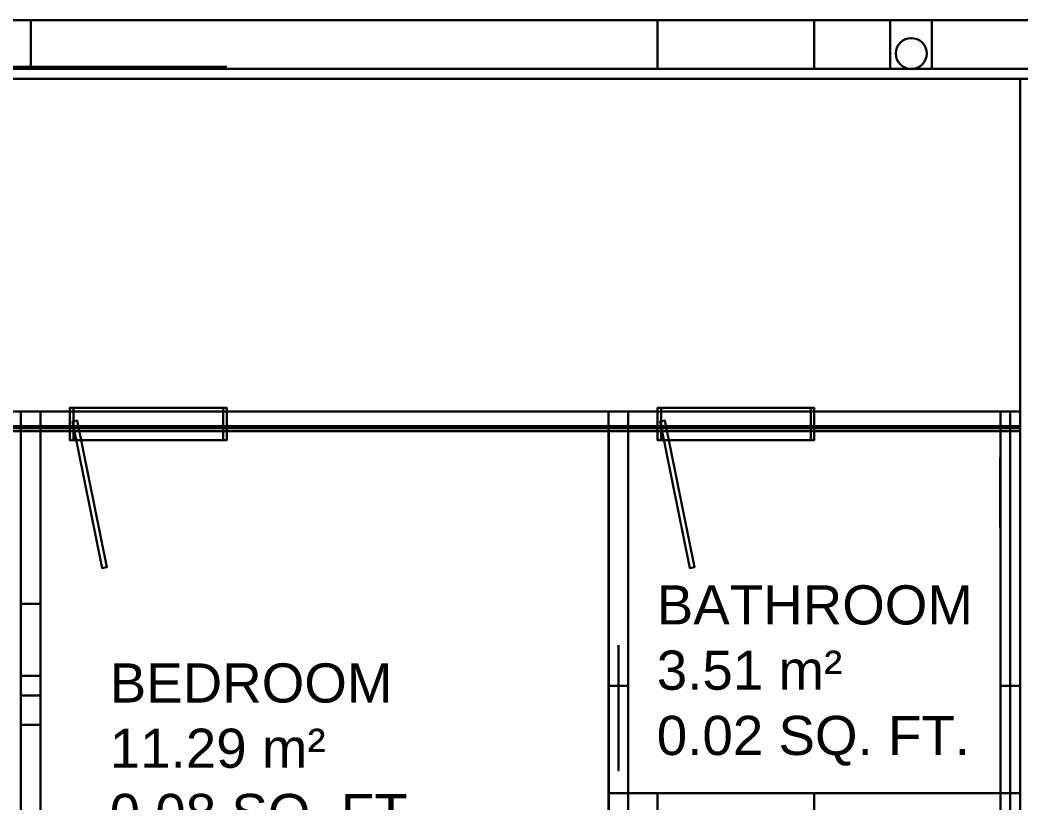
# Model space of a CAD drawing. Header units: metres. Extents: x 0 to 34.6, y -10.7 to 20.6.
# Drawn here: x 19.94 to 25.06, y 4.5 to 8.5 of the extents above; entities that cross this region are included whole.
import ezdxf

# ---------------------------------------------------------------- set-up
doc = ezdxf.new("R2010")
doc.units = ezdxf.units.M
doc.header["$MEASUREMENT"] = 0
doc.layers.get('0').update_dxf_attribs({"linetype": 'CONTINUOUS'})
doc.layers.add('PYDXF', color=90, linetype='CONTINUOUS')
doc.styles.get("Standard").update_dxf_attribs({"font": 'ARIAL.TTF'})

msp = doc.modelspace()

# ---------------------------------------------------------------- linework, layer by layer
for points in [[(20, 8.5), (13, 8.5), (13, 8.5), (20, 8.5)], [(13, 8.25), (20, 8.25), (20, 8.5), (13, 8.5)], [(13, 8.25), (13, 8.5), (20, 8.5), (20, 8.25)], [(23.2, 8.5), (20, 8.5), (20, 8.5), (23.2, 8.5)], [(23.2, 8.5), (23.2, 8.5), (20, 8.5)], [(20, 8.5), (20, 8.5), (20, 8.25)], [(20, 8.25), (20, 8.5), (23.2, 8.5), (23.2, 8.25)], [(23.2, 8.5), (20, 8.5), (20, 8.25), (23.2, 8.25)], [(24, 8.5), (24, 8.5), (23.2, 8.5)], [(24, 8.5), (23.2, 8.5), (23.2, 8.5), (24, 8.5)], [(23.2, 8.25), (23.2, 8.5), (24, 8.5), (24, 8.25)], [(24, 8.5), (23.2, 8.5), (23.2, 8.25), (24, 8.25)], [(24.3867, 8.5), (24, 8.5), (24, 8.5), (24.3867, 8.5)], [(24.3867, 8.5), (24.3867, 8.5), (24, 8.5)], [(24, 8.25), (24, 8.5), (24.3867, 8.5), (24.3867, 8.25)], [(24.3867, 8.5), (24, 8.5), (24, 8.25), (24.3867, 8.25)], [(24.3867, 8.25), (24.3867, 8.5), (24.6, 8.5), (24.6, 8.25)], [(24.6, 8.5), (24.6, 8.5), (24.3867, 8.5)], [(24.6, 8.5), (24.3867, 8.5), (24.3867, 8.5), (24.6, 8.5)], [(24.3867, 8.25), (24.6, 8.25), (24.6, 8.5), (24.3867, 8.5)], [(24.6, 8.25), (24.6, 8.5), (26, 8.5), (26, 8.25)], [(26, 8.5), (26, 8.5), (24.6, 8.5)], [(26, 8.5), (24.6, 8.5), (24.6, 8.5), (26, 8.5)], [(24.6, 8.25), (26, 8.25), (26, 8.5), (24.6, 8.5)], [(24.4293, 8.3727), (24.4293, 8.3727), (24.4391, 8.3847)], [(24.4391, 8.3847), (24.4391, 8.3847), (24.4511, 8.3945)], [(24.4511, 8.3945), (24.4511, 8.3945), (24.4647, 8.4018)], [(24.4647, 8.4018), (24.4647, 8.4018), (24.4796, 8.4063)], [(24.4796, 8.4063), (24.4796, 8.4063), (24.495, 8.4078)], [(24.495, 8.4078), (24.495, 8.4078), (24.5104, 8.4063)], [(24.5104, 8.4063), (24.5104, 8.4063), (24.5252, 8.4018)], [(24.5252, 8.4018), (24.5252, 8.4018), (24.5389, 8.3945)], [(24.5389, 8.3945), (24.5389, 8.3945), (24.5509, 8.3847)], [(24.5509, 8.3847), (24.5509, 8.3847), (24.5607, 8.3727)], [(24.4159, 8.3288), (24.4159, 8.3288), (24.4175, 8.3442)], [(24.4175, 8.3442), (24.4175, 8.3442), (24.422, 8.359)], [(24.422, 8.359), (24.422, 8.359), (24.4293, 8.3727)], [(24.5607, 8.3727), (24.5607, 8.3727), (24.568, 8.359)], [(24.568, 8.359), (24.568, 8.359), (24.5725, 8.3442)], [(24.5725, 8.3442), (24.5725, 8.3442), (24.574, 8.3288)], [(24.4175, 8.3133), (24.4175, 8.3133), (24.4159, 8.3288)], [(24.422, 8.2985), (24.422, 8.2985), (24.4175, 8.3133)], [(24.4293, 8.2849), (24.4293, 8.2849), (24.422, 8.2985)], [(24.4391, 8.2729), (24.4391, 8.2729), (24.4293, 8.2849)], [(24.5607, 8.2849), (24.5607, 8.2849), (24.5509, 8.2729)], [(24.568, 8.2985), (24.568, 8.2985), (24.5607, 8.2849)], [(24.5725, 8.3133), (24.5725, 8.3133), (24.568, 8.2985)], [(24.574, 8.3288), (24.574, 8.3288), (24.5725, 8.3133)], [(21, 8.26, 0.1), (17, 8.26, 0.1), (17, 8.26, 0.1), (21, 8.26, 0.1)], [(20, 8.25), (20, 8.25), (23.2, 8.25)], [(23.2, 8.25), (23.2, 8.25), (24, 8.25)], [(24, 8.25), (24, 8.25), (24.3867, 8.25)], [(24.3867, 8.25), (24.3867, 8.25), (24.6, 8.25)], [(24.4511, 8.263), (24.4511, 8.263), (24.4391, 8.2729)], [(24.4647, 8.2557), (24.4647, 8.2557), (24.4511, 8.263)], [(24.4796, 8.2512), (24.4796, 8.2512), (24.4647, 8.2557)], [(24.495, 8.2497), (24.495, 8.2497), (24.4796, 8.2512)], [(24.5104, 8.2512), (24.5104, 8.2512), (24.495, 8.2497)], [(24.5252, 8.2557), (24.5252, 8.2557), (24.5104, 8.2512)], [(24.5389, 8.263), (24.5389, 8.263), (24.5252, 8.2557)], [(24.5509, 8.2729), (24.5509, 8.2729), (24.5389, 8.263)], [(24.6, 8.25), (24.6, 8.25), (26, 8.25)], [(19.95, 8.2, 0.1), (18, 8.2, 0.1), (18, 8.2, 0.1), (19.95, 8.2, 0.1)], [(20.05, 8.2, 0.1), (19.95, 8.2, 0.1), (19.95, 8.2, 0.1), (20.05, 8.2, 0.1)], [(20.2, 8.2, 0.1), (20.05, 8.2, 0.1), (20.05, 8.2, 0.1), (20.2, 8.2, 0.1)], [(21, 8.2, 0.1), (20.2, 8.2, 0.1), (20.2, 8.2, 0.1), (21, 8.2, 0.1)], [(22.95, 8.2, 0.1), (21, 8.2, 0.1), (21, 8.2, 0.1), (22.95, 8.2, 0.1)], [(23.05, 8.2, 0.1), (22.95, 8.2, 0.1), (22.95, 8.2, 0.1), (23.05, 8.2, 0.1)], [(23.2, 8.2, 0.1), (23.05, 8.2, 0.1), (23.05, 8.2, 0.1), (23.2, 8.2, 0.1)], [(24, 8.2, 0.1), (23.2, 8.2, 0.1), (23.2, 8.2, 0.1), (24, 8.2, 0.1)], [(24.95, 8.2, 0.1), (24, 8.2, 0.1), (24, 8.2, 0.1), (24.95, 8.2, 0.1)], [(25, 8.2, 0.1), (24.95, 8.2, 0.1), (24.95, 8.2, 0.1), (25, 8.2, 0.1)], [(25.05, 8.2, 0.1), (25, 8.2, 0.1), (25, 8.2, 0.1), (25.05, 8.2, 0.1)], [(29.7, 8.2, 0.1), (25.05, 8.2, 0.1), (25.05, 8.2, 0.1), (29.7, 8.2, 0.1)], [(18, 6.4252, 0.1), (18, 6.5, 0.1), (19.95, 6.5, 0.1), (19.95, 6.4252, 0.1)], [(19.95, 6.5, 0.1), (18, 6.5, 0.1), (18, 6.5, 0.1), (19.95, 6.5, 0.1)], [(19.95, 6.5, 0.1), (18, 6.5, 0.1), (18, 6.5, 0.1), (19.95, 6.5, 0.1)], [(18, 6.5, 0.1), (18, 6.4252, 0.1), (19.95, 6.4252, 0.1), (19.95, 6.5, 0.1)], [(19.95, 6.4252, 0.1), (19.95, 6.5, 0.1), (20.05, 6.5, 0.1), (20.05, 6.4252, 0.1)], [(20.05, 6.5, 0.1), (19.95, 6.5, 0.1), (19.95, 6.5, 0.1), (20.05, 6.5, 0.1)], [(20.05, 6.5, 0.1), (19.95, 6.5, 0.1), (19.95, 6.5, 0.1), (20.05, 6.5, 0.1)], [(20.05, 6.5, 0.1), (19.95, 6.5, 0.1), (19.95, 6.4252, 0.1), (20.05, 6.4252, 0.1)], [(20.2, 6.5, 0.1), (20.05, 6.5, 0.1), (20.05, 6.5, 0.1), (20.2, 6.5, 0.1)], [(20.2, 6.5, 0.1), (20.05, 6.5, 0.1), (20.05, 6.5, 0.1), (20.2, 6.5, 0.1)], [(20.05, 6.4252, 0.1), (20.05, 6.5, 0.1), (20.2, 6.5, 0.1), (20.2, 6.4252, 0.1)], [(20.05, 6.5, 0.1), (20.05, 6.4252, 0.1), (20.2, 6.4252, 0.1), (20.2, 6.5, 0.1)], [(20.2181, 6.5184, 2.6), (20.2, 6.5184, 2.6), (20.2, 6.5184, 2.6), (20.2181, 6.5184, 2.6)], [(20.2, 6.5184, 2.6), (20.2, 6.3531, 2.6), (20.2, 6.3531, 2.6), (20.2, 6.5184, 2.6)], [(20.2, 6.3531, 2.6), (20.2181, 6.3531, 2.6), (20.2181, 6.5184, 2.6), (20.2, 6.5184, 2.6)], [(20.2, 6.3531, 2.6), (20.2, 6.5184, 2.6), (20.2181, 6.5184, 2.6), (20.2181, 6.3531, 2.6)], [(20.2, 6.5184, 2.6), (20.2, 6.3531, 2.6), (20.2, 6.3531, 2.6), (20.2, 6.5184, 2.6)], [(20.2181, 6.5184, 2.6), (20.2, 6.5184, 2.6), (20.2, 6.5184, 2.6), (20.2181, 6.5184, 2.6)], [(20.2, 6.4252, 0.1), (20.2, 6.5, 0.1), (21, 6.5, 0.1), (21, 6.4252, 0.1)], [(21, 6.5, 0.1), (20.2, 6.5, 0.1), (20.2, 6.5, 0.1), (21, 6.5, 0.1)], [(20.2, 6.4, 0.1), (20.2, 6.5, 0.1), (20.2, 6.5, 0.1), (20.2, 6.4, 0.1)], [(21, 6.4, 0.1), (21, 6.5, 0.1), (20.2, 6.5, 0.1), (20.2, 6.4, 0.1)], [(20.2, 6.4, 0.1), (20.2, 6.5, 0.1), (21, 6.5, 0.1), (21, 6.4, 0.1)], [(20.2, 6.5, 0.1), (20.2, 6.4252, 0.1), (21, 6.4252, 0.1), (21, 6.5, 0.1)], [(20.9821, 6.5184, 2.6), (20.2181, 6.5184, 2.6), (20.2181, 6.5184, 2.6), (20.9821, 6.5184, 2.6)], [(20.2181, 6.3531, 2.6), (20.9821, 6.3531, 2.6), (20.9821, 6.5184, 2.6), (20.2181, 6.5184, 2.6)], [(20.2181, 6.3531, 2.6), (20.2181, 6.5184, 2.6), (20.9821, 6.5184, 2.6), (20.9821, 6.3531, 2.6)], [(20.2181, 6.3531, 2.6), (20.2181, 6.5184, 2.6), (20.2181, 6.5184, 2.6), (20.2181, 6.3531, 2.6)], [(20.9821, 6.3531, 2.6), (20.9821, 6.5184, 2.6), (21, 6.5184, 2.6), (21, 6.3531, 2.6)], [(20.9821, 6.3531, 2.6), (21, 6.3531, 2.6), (21, 6.5184, 2.6), (20.9821, 6.5184, 2.6)], [(21, 6.5184, 2.6), (20.9821, 6.5184, 2.6), (20.9821, 6.5184, 2.6), (21, 6.5184, 2.6)], [(20.9821, 6.5184, 2.6), (20.9821, 6.3531, 2.6), (20.9821, 6.3531, 2.6), (20.9821, 6.5184, 2.6)], [(21, 6.5184, 2.6), (20.9821, 6.5184, 2.6), (20.9821, 6.5184, 2.6), (21, 6.5184, 2.6)], [(21, 6.3531, 2.6), (21, 6.5184, 2.6), (21, 6.5184, 2.6), (21, 6.3531, 2.6)], [(21, 6.3531, 2.6), (21, 6.5184, 2.6), (21, 6.5184, 2.6), (21, 6.3531, 2.6)], [(21, 6.4252, 0.1), (21, 6.5, 0.1), (22.95, 6.5, 0.1), (22.95, 6.4252, 0.1)], [(22.95, 6.5, 0.1), (21, 6.5, 0.1), (21, 6.5, 0.1), (22.95, 6.5, 0.1)], [(22.95, 6.5, 0.1), (21, 6.5, 0.1), (21, 6.5, 0.1), (22.95, 6.5, 0.1)], [(21, 6.4, 0.1), (21, 6.5, 0.1), (21, 6.5, 0.1), (21, 6.4, 0.1)], [(21, 6.5, 0.1), (21, 6.4252, 0.1), (22.95, 6.4252, 0.1), (22.95, 6.5, 0.1)], [(21, 6.4, 0.1), (21, 6.5, 0.1), (21, 6.5, 0.1), (21, 6.4, 0.1)], [(22.95, 6.5, 0.1), (21, 6.5, 0.1), (21, 6.5, 0.1), (22.95, 6.5, 0.1)], [(21, 6.4, 0.1), (21, 6.5, 0.1), (21, 6.5, 0.1), (21, 6.4, 0.1)], [(22.95, 6.5, 0.1), (21, 6.5, 0.1), (21, 6.5, 0.1), (22.95, 6.5, 0.1)], [(22.95, 6.4252, 0.1), (22.95, 6.5, 0.1), (23.05, 6.5, 0.1), (23.05, 6.4252, 0.1)], [(23.05, 6.5, 0.1), (22.95, 6.5, 0.1), (22.95, 6.5, 0.1), (23.05, 6.5, 0.1)], [(23.05, 6.5, 0.1), (22.95, 6.5, 0.1), (22.95, 6.5, 0.1), (23.05, 6.5, 0.1)], [(23.05, 6.5, 0.1), (22.95, 6.5, 0.1), (22.95, 6.4252, 0.1), (23.05, 6.4252, 0.1)], [(23.05, 6.5, 0.1), (22.95, 6.5, 0.1), (22.95, 6.5, 0.1), (23.05, 6.5, 0.1)], [(23.05, 6.5, 0.1), (22.95, 6.5, 0.1), (22.95, 6.5, 0.1), (23.05, 6.5, 0.1)], [(23.2, 6.5, 0.1), (23.05, 6.5, 0.1), (23.05, 6.5, 0.1), (23.2, 6.5, 0.1)], [(23.2, 6.5, 0.1), (23.05, 6.5, 0.1), (23.05, 6.5, 0.1), (23.2, 6.5, 0.1)], [(23.05, 6.4252, 0.1), (23.05, 6.5, 0.1), (23.2, 6.5, 0.1), (23.2, 6.4252, 0.1)], [(23.05, 6.5, 0.1), (23.05, 6.4252, 0.1), (23.2, 6.4252, 0.1), (23.2, 6.5, 0.1)], [(23.2, 6.5, 0.1), (23.05, 6.5, 0.1), (23.05, 6.5, 0.1), (23.2, 6.5, 0.1)], [(23.2, 6.5, 0.1), (23.05, 6.5, 0.1), (23.05, 6.5, 0.1), (23.2, 6.5, 0.1)], [(23.2181, 6.5184, 2.6), (23.2, 6.5184, 2.6), (23.2, 6.5184, 2.6), (23.2181, 6.5184, 2.6)], [(23.2, 6.5184, 2.6), (23.2, 6.3531, 2.6), (23.2, 6.3531, 2.6), (23.2, 6.5184, 2.6)], [(23.2, 6.3531, 2.6), (23.2181, 6.3531, 2.6), (23.2181, 6.5184, 2.6), (23.2, 6.5184, 2.6)], [(23.2, 6.3531, 2.6), (23.2, 6.5184, 2.6), (23.2181, 6.5184, 2.6), (23.2181, 6.3531, 2.6)], [(23.2, 6.5184, 2.6), (23.2, 6.3531, 2.6), (23.2, 6.3531, 2.6), (23.2, 6.5184, 2.6)], [(23.2181, 6.5184, 2.6), (23.2, 6.5184, 2.6), (23.2, 6.5184, 2.6), (23.2181, 6.5184, 2.6)], [(23.2, 6.4252, 0.1), (23.2, 6.5, 0.1), (24, 6.5, 0.1), (24, 6.4252, 0.1)], [(24, 6.5, 0.1), (23.2, 6.5, 0.1), (23.2, 6.5, 0.1), (24, 6.5, 0.1)], [(23.2, 6.4, 0.1), (23.2, 6.5, 0.1), (23.2, 6.5, 0.1), (23.2, 6.4, 0.1)], [(23.2, 6.4, 0.1), (23.2, 6.5, 0.1), (24, 6.5, 0.1), (24, 6.4, 0.1)], [(24, 6.4, 0.1), (24, 6.5, 0.1), (23.2, 6.5, 0.1), (23.2, 6.4, 0.1)], [(23.2, 6.5, 0.1), (23.2, 6.4252, 0.1), (24, 6.4252, 0.1), (24, 6.5, 0.1)], [(23.2, 6.4, 0.1), (23.2, 6.5, 0.1), (23.2, 6.5, 0.1), (23.2, 6.4, 0.1)], [(23.2, 6.4, 0.1), (23.2, 6.5, 0.1), (23.2, 6.5, 0.1), (23.2, 6.4, 0.1)], [(23.9821, 6.5184, 2.6), (23.2181, 6.5184, 2.6), (23.2181, 6.5184, 2.6), (23.9821, 6.5184, 2.6)], [(23.2181, 6.3531, 2.6), (23.9821, 6.3531, 2.6), (23.9821, 6.5184, 2.6), (23.2181, 6.5184, 2.6)], [(23.2181, 6.3531, 2.6), (23.2181, 6.5184, 2.6), (23.9821, 6.5184, 2.6), (23.9821, 6.3531, 2.6)], [(23.2181, 6.3531, 2.6), (23.2181, 6.5184, 2.6), (23.2181, 6.5184, 2.6), (23.2181, 6.3531, 2.6)], [(23.9821, 6.3531, 2.6), (23.9821, 6.5184, 2.6), (24, 6.5184, 2.6), (24, 6.3531, 2.6)], [(23.9821, 6.3531, 2.6), (24, 6.3531, 2.6), (24, 6.5184, 2.6), (23.9821, 6.5184, 2.6)], [(24, 6.5184, 2.6), (23.9821, 6.5184, 2.6), (23.9821, 6.5184, 2.6), (24, 6.5184, 2.6)], [(23.9821, 6.5184, 2.6), (23.9821, 6.3531, 2.6), (23.9821, 6.3531, 2.6), (23.9821, 6.5184, 2.6)], [(24, 6.5184, 2.6), (23.9821, 6.5184, 2.6), (23.9821, 6.5184, 2.6), (24, 6.5184, 2.6)], [(24, 6.3531, 2.6), (24, 6.5184, 2.6), (24, 6.5184, 2.6), (24, 6.3531, 2.6)], [(24, 6.3531, 2.6), (24, 6.5184, 2.6), (24, 6.5184, 2.6), (24, 6.3531, 2.6)], [(24, 6.4252, 0.1), (24, 6.5, 0.1), (24.95, 6.5, 0.1), (24.95, 6.4252, 0.1)], [(24.95, 6.5, 0.1), (24, 6.5, 0.1), (24, 6.5, 0.1), (24.95, 6.5, 0.1)], [(24.95, 6.5, 0.1), (24, 6.5, 0.1), (24, 6.5, 0.1), (24.95, 6.5, 0.1)], [(24, 6.4, 0.1), (24, 6.5, 0.1), (24, 6.5, 0.1), (24, 6.4, 0.1)], [(24, 6.5, 0.1), (24, 6.4252, 0.1), (24.95, 6.4252, 0.1), (24.95, 6.5, 0.1)], [(24, 6.4, 0.1), (24, 6.5, 0.1), (24, 6.5, 0.1), (24, 6.4, 0.1)], [(24.95, 6.5, 0.1), (24, 6.5, 0.1), (24, 6.5, 0.1), (24.95, 6.5, 0.1)], [(24, 6.4, 0.1), (24, 6.5, 0.1), (24, 6.5, 0.1), (24, 6.4, 0.1)], [(24.95, 6.5, 0.1), (24, 6.5, 0.1), (24, 6.5, 0.1), (24.95, 6.5, 0.1)], [(25, 6.5, 0.1), (24.95, 6.5, 0.1), (24.95, 6.5, 0.1), (25, 6.5, 0.1)], [(25, 6.5, 0.1), (24.95, 6.5, 0.1), (24.95, 6.5, 0.1), (25, 6.5, 0.1)], [(25, 6.5, 0.1), (24.95, 6.5, 0.1), (24.95, 6.5, 0.1), (25, 6.5, 0.1)], [(25, 6.5, 0.1), (24.95, 6.5, 0.1), (24.95, 6.5, 0.1), (25, 6.5, 0.1)], [(24.95, 6.5, 0.1), (24.95, 6.4252, 0.1), (25, 6.4252, 0.1), (25, 6.5, 0.1)], [(24.95, 6.4252, 0.1), (24.95, 6.5, 0.1), (25, 6.5, 0.1), (25, 6.4252, 0.1)], [(25, 6.4252, 0.1), (25, 6.5, 0.1), (25.05, 6.5, 0.1), (25.05, 6.4252, 0.1)], [(25, 6.5, 0.1), (25, 6.4252, 0.1), (25.05, 6.4252, 0.1), (25.05, 6.5, 0.1)], [(25.05, 6.5, 0.1), (25, 6.5, 0.1), (25, 6.5, 0.1), (25.05, 6.5, 0.1)], [(25.05, 6.5, 0.1), (25, 6.5, 0.1), (25, 6.5, 0.1), (25.05, 6.5, 0.1)], [(25.05, 6.5, 0.1), (25, 6.5, 0.1), (25, 6.5, 0.1), (25.05, 6.5, 0.1)], [(25.05, 6.5, 0.1), (25, 6.5, 0.1), (25, 6.5, 0.1), (25.05, 6.5, 0.1)], [(25.05, 6.4252, 0.1), (25.05, 6.5, 0.1), (25.05, 6.5, 0.1), (25.05, 6.4252, 0.1)], [(25.05, 6.4252, 0.1), (25.05, 6.5, 0.1), (25.05, 6.5, 0.1), (25.05, 6.4252, 0.1)], [(25.05, 6.4252, 0.1), (25.05, 6.5, 0.1), (25.05, 6.5, 0.1), (25.05, 6.4252, 0.1)], [(25.05, 6.4252, 0.1), (25.05, 6.5, 0.1), (25.05, 6.5, 0.1), (25.05, 6.4252, 0.1)], [(20.2373, 6.4535, 2.6), (20.389, 5.7047, 2.6), (20.3648, 5.6998, 2.6), (20.213, 6.4486, 2.6)], [(20.2373, 6.4535, 2.6), (20.213, 6.4486, 2.6), (20.3648, 5.6998, 2.6), (20.389, 5.7047, 2.6)], [(20.2373, 6.4535, 2.6), (20.2373, 6.4535, 2.6), (20.213, 6.4486, 2.6)], [(20.213, 6.4486, 2.6), (20.213, 6.4486, 2.6), (20.3648, 5.6998, 2.6)], [(20.389, 5.7047, 2.6), (20.389, 5.7047, 2.6), (20.2373, 6.4535, 2.6)], [(23.2373, 6.4535, 2.6), (23.389, 5.7047, 2.6), (23.3648, 5.6998, 2.6), (23.213, 6.4486, 2.6)], [(23.2373, 6.4535, 2.6), (23.213, 6.4486, 2.6), (23.3648, 5.6998, 2.6), (23.389, 5.7047, 2.6)], [(23.2373, 6.4535, 2.6), (23.2373, 6.4535, 2.6), (23.213, 6.4486, 2.6)], [(23.213, 6.4486, 2.6), (23.213, 6.4486, 2.6), (23.3648, 5.6998, 2.6)], [(23.389, 5.7047, 2.6), (23.389, 5.7047, 2.6), (23.2373, 6.4535, 2.6)], [(18, 6.4252, 0.1), (18, 6.4154, 0.1), (19.95, 6.4154, 0.1), (19.95, 6.4252, 0.1)], [(18, 6.4154, 0.1), (18, 6.4252, 0.1), (19.95, 6.4252, 0.1), (19.95, 6.4154, 0.1)], [(18, 6.4154, 0.1), (18, 6.4, 0.1), (19.95, 6.4, 0.1), (19.95, 6.4154, 0.1)], [(18, 6.4, 0.1), (18, 6.4154, 0.1), (19.95, 6.4154, 0.1), (19.95, 6.4, 0.1)], [(18, 6.4, 0.1), (19.95, 6.4, 0.1), (19.95, 6.4, 0.1), (18, 6.4, 0.1)], [(18, 6.4, 0.1), (19.95, 6.4, 0.1), (19.95, 6.4, 0.1), (18, 6.4, 0.1)], [(20.05, 6.4252, 0.1), (19.95, 6.4252, 0.1), (19.95, 6.4154, 0.1), (20.05, 6.4154, 0.1)], [(19.95, 6.4154, 0.1), (19.95, 6.4252, 0.1), (20.05, 6.4252, 0.1), (20.05, 6.4154, 0.1)], [(20.05, 6.4154, 0.1), (19.95, 6.4154, 0.1), (19.95, 6.4, 0.1), (20.05, 6.4, 0.1)], [(19.95, 6.4, 0.1), (19.95, 6.4154, 0.1), (20.05, 6.4154, 0.1), (20.05, 6.4, 0.1)], [(19.95, 5.517, 0.1), (19.95, 6.4, 0.1), (20.05, 6.4, 0.1), (20.05, 5.517, 0.1)], [(19.95, 6.4, 0.1), (19.95, 5.517, 0.1), (20.05, 5.517, 0.1), (20.05, 6.4, 0.1)], [(19.95, 6.4, 0.1), (19.95, 5.517, 0.1), (19.95, 5.517, 0.1), (19.95, 6.4, 0.1)], [(19.95, 6.4, 0.1), (19.95, 5.517, 0.1), (19.95, 5.517, 0.1), (19.95, 6.4, 0.1)], [(20.05, 6.4252, 0.1), (20.05, 6.4154, 0.1), (20.2, 6.4154, 0.1), (20.2, 6.4252, 0.1)], [(20.05, 6.4154, 0.1), (20.05, 6.4252, 0.1), (20.2, 6.4252, 0.1), (20.2, 6.4154, 0.1)], [(20.05, 6.4154, 0.1), (20.05, 6.4, 0.1), (20.2, 6.4, 0.1), (20.2, 6.4154, 0.1)], [(20.05, 6.4, 0.1), (20.05, 6.4154, 0.1), (20.2, 6.4154, 0.1), (20.2, 6.4, 0.1)], [(20.05, 5.517, 0.1), (20.05, 6.4, 0.1), (20.05, 6.4, 0.1), (20.05, 5.517, 0.1)], [(20.05, 5.517, 0.1), (20.05, 6.4, 0.1), (20.05, 6.4, 0.1), (20.05, 5.517, 0.1)], [(20.05, 6.4, 0.1), (20.2, 6.4, 0.1), (20.2, 6.4, 0.1), (20.05, 6.4, 0.1)], [(20.05, 6.4, 0.1), (20.2, 6.4, 0.1), (20.2, 6.4, 0.1), (20.05, 6.4, 0.1)], [(20.2, 6.4252, 0.1), (20.2, 6.4154, 0.1), (21, 6.4154, 0.1), (21, 6.4252, 0.1)], [(20.2, 6.4154, 0.1), (20.2, 6.4252, 0.1), (21, 6.4252, 0.1), (21, 6.4154, 0.1)], [(20.2, 6.4154, 0.1), (20.2, 6.4, 0.1), (21, 6.4, 0.1), (21, 6.4154, 0.1)], [(20.2, 6.4, 0.1), (20.2, 6.4154, 0.1), (21, 6.4154, 0.1), (21, 6.4, 0.1)], [(20.2, 6.4, 0.1), (21, 6.4, 0.1), (21, 6.4, 0.1), (20.2, 6.4, 0.1)], [(21, 6.4252, 0.1), (21, 6.4154, 0.1), (22.95, 6.4154, 0.1), (22.95, 6.4252, 0.1)], [(21, 6.4154, 0.1), (21, 6.4252, 0.1), (22.95, 6.4252, 0.1), (22.95, 6.4154, 0.1)], [(21, 6.4154, 0.1), (21, 6.4, 0.1), (22.95, 6.4, 0.1), (22.95, 6.4154, 0.1)], [(21, 6.4, 0.1), (21, 6.4154, 0.1), (22.95, 6.4154, 0.1), (22.95, 6.4, 0.1)], [(21, 6.4, 0.1), (22.95, 6.4, 0.1), (22.95, 6.4, 0.1), (21, 6.4, 0.1)], [(21, 6.4, 0.1), (22.95, 6.4, 0.1), (22.95, 6.4, 0.1), (21, 6.4, 0.1)], [(21, 6.4, 0.1), (22.95, 6.4, 0.1), (22.95, 6.4, 0.1), (21, 6.4, 0.1)], [(21, 6.4, 0.1), (22.95, 6.4, 0.1), (22.95, 6.4, 0.1), (21, 6.4, 0.1)], [(23.05, 6.4252, 0.1), (22.95, 6.4252, 0.1), (22.95, 6.4154, 0.1), (23.05, 6.4154, 0.1)], [(22.95, 6.4154, 0.1), (22.95, 6.4252, 0.1), (23.05, 6.4252, 0.1), (23.05, 6.4154, 0.1)], [(23.05, 6.4154, 0.1), (22.95, 6.4154, 0.1), (22.95, 6.4, 0.1), (23.05, 6.4, 0.1)], [(22.95, 6.4, 0.1), (22.95, 6.4154, 0.1), (23.05, 6.4154, 0.1), (23.05, 6.4, 0.1)], [(22.95, 5.099, 0.1), (22.95, 6.4, 0.1), (23.05, 6.4, 0.1), (23.05, 5.099, 0.1)], [(22.95, 6.4, 0.1), (22.95, 5.099, 0.1), (23.05, 5.099, 0.1), (23.05, 6.4, 0.1)], [(22.95, 6.4, 0.1), (22.95, 5.099, 0.1), (22.95, 5.099, 0.1), (22.95, 6.4, 0.1)], [(22.95, 6.4, 0.1), (22.95, 5.099, 0.1), (22.95, 5.099, 0.1), (22.95, 6.4, 0.1)], [(22.95, 6.4, 0.1), (22.95, 5.099, 0.1), (22.95, 5.099, 0.1), (22.95, 6.4, 0.1)], [(22.95, 6.4, 0.1), (22.95, 5.099, 0.1), (22.95, 5.099, 0.1), (22.95, 6.4, 0.1)], [(23.05, 6.4252, 0.1), (23.05, 6.4154, 0.1), (23.2, 6.4154, 0.1), (23.2, 6.4252, 0.1)], [(23.05, 6.4154, 0.1), (23.05, 6.4252, 0.1), (23.2, 6.4252, 0.1), (23.2, 6.4154, 0.1)], [(23.05, 6.4154, 0.1), (23.05, 6.4, 0.1), (23.2, 6.4, 0.1), (23.2, 6.4154, 0.1)], [(23.05, 6.4, 0.1), (23.05, 6.4154, 0.1), (23.2, 6.4154, 0.1), (23.2, 6.4, 0.1)], [(23.05, 5.099, 0.1), (23.05, 6.4, 0.1), (23.05, 6.4, 0.1), (23.05, 5.099, 0.1)], [(23.05, 6.4, 0.1), (23.2, 6.4, 0.1), (23.2, 6.4, 0.1), (23.05, 6.4, 0.1)], [(23.05, 6.4, 0.1), (23.2, 6.4, 0.1), (23.2, 6.4, 0.1), (23.05, 6.4, 0.1)], [(23.05, 5.099, 0.1), (23.05, 6.4, 0.1), (23.05, 6.4, 0.1), (23.05, 5.099, 0.1)], [(23.05, 5.099, 0.1), (23.05, 6.4, 0.1), (23.05, 6.4, 0.1), (23.05, 5.099, 0.1)], [(23.05, 6.4, 0.1), (23.2, 6.4, 0.1), (23.2, 6.4, 0.1), (23.05, 6.4, 0.1)], [(23.05, 5.099, 0.1), (23.05, 6.4, 0.1), (23.05, 6.4, 0.1), (23.05, 5.099, 0.1)], [(23.05, 6.4, 0.1), (23.2, 6.4, 0.1), (23.2, 6.4, 0.1), (23.05, 6.4, 0.1)], [(23.2, 6.4252, 0.1), (23.2, 6.4154, 0.1), (24, 6.4154, 0.1), (24, 6.4252, 0.1)], [(23.2, 6.4154, 0.1), (23.2, 6.4252, 0.1), (24, 6.4252, 0.1), (24, 6.4154, 0.1)], [(23.2, 6.4154, 0.1), (23.2, 6.4, 0.1), (24, 6.4, 0.1), (24, 6.4154, 0.1)], [(23.2, 6.4, 0.1), (23.2, 6.4154, 0.1), (24, 6.4154, 0.1), (24, 6.4, 0.1)], [(23.2, 6.4, 0.1), (24, 6.4, 0.1), (24, 6.4, 0.1), (23.2, 6.4, 0.1)], [(24, 6.4252, 0.1), (24, 6.4154, 0.1), (24.95, 6.4154, 0.1), (24.95, 6.4252, 0.1)], [(24, 6.4154, 0.1), (24, 6.4252, 0.1), (24.95, 6.4252, 0.1), (24.95, 6.4154, 0.1)], [(24, 6.4154, 0.1), (24, 6.4, 0.1), (24.95, 6.4, 0.1), (24.95, 6.4154, 0.1)], [(24, 6.4, 0.1), (24, 6.4154, 0.1), (24.95, 6.4154, 0.1), (24.95, 6.4, 0.1)], [(24, 6.4, 0.1), (24.95, 6.4, 0.1), (24.95, 6.4, 0.1), (24, 6.4, 0.1)], [(24, 6.4, 0.1), (24.95, 6.4, 0.1), (24.95, 6.4, 0.1), (24, 6.4, 0.1)], [(24, 6.4, 0.1), (24.95, 6.4, 0.1), (24.95, 6.4, 0.1), (24, 6.4, 0.1)], [(24, 6.4, 0.1), (24.95, 6.4, 0.1), (24.95, 6.4, 0.1), (24, 6.4, 0.1)], [(24.95, 6.4154, 0.1), (24.95, 6.4252, 0.1), (25, 6.4252, 0.1), (25, 6.4154, 0.1)], [(24.95, 6.4252, 0.1), (24.95, 6.4154, 0.1), (25, 6.4154, 0.1), (25, 6.4252, 0.1)], [(24.95, 6.4, 0.1), (24.95, 6.4154, 0.1), (25, 6.4154, 0.1), (25, 6.4, 0.1)], [(24.95, 6.4154, 0.1), (24.95, 6.4, 0.1), (25, 6.4, 0.1), (25, 6.4154, 0.1)], [(24.95, 6.4, 0.1), (24.95, 5.099, 0.1), (24.95, 5.099, 0.1), (24.95, 6.4, 0.1)], [(24.95, 6.4, 0.1), (24.95, 5.099, 0.1), (24.95, 5.099, 0.1), (24.95, 6.4, 0.1)], [(24.95, 6.4, 0.1), (24.95, 5.099, 0.1), (24.95, 5.099, 0.1), (24.95, 6.4, 0.1)], [(24.95, 6.4, 0.1), (24.95, 5.099, 0.1), (24.95, 5.099, 0.1), (24.95, 6.4, 0.1)], [(24.95, 6.4, 0.1), (24.95, 5.099, 0.1), (25, 5.099, 0.1), (25, 6.4, 0.1)], [(24.95, 5.099, 0.1), (24.95, 6.4, 0.1), (25, 6.4, 0.1), (25, 5.099, 0.1)], [(25, 6.4252, 0.1), (25, 6.4154, 0.1), (25.05, 6.4154, 0.1), (25.05, 6.4252, 0.1)], [(25, 6.4154, 0.1), (25, 6.4252, 0.1), (25.05, 6.4252, 0.1), (25.05, 6.4154, 0.1)], [(25, 6.4154, 0.1), (25, 6.4, 0.1), (25.05, 6.4, 0.1), (25.05, 6.4154, 0.1)], [(25, 6.4, 0.1), (25, 6.4154, 0.1), (25.05, 6.4154, 0.1), (25.05, 6.4, 0.1)], [(25, 5.099, 0.1), (25, 6.4, 0.1), (25.05, 6.4, 0.1), (25.05, 5.099, 0.1)], [(25, 6.4, 0.1), (25, 5.099, 0.1), (25.05, 5.099, 0.1), (25.05, 6.4, 0.1)], [(25.05, 6.4154, 0.1), (25.05, 6.4252, 0.1), (25.05, 6.4252, 0.1), (25.05, 6.4154, 0.1)], [(25.05, 6.4154, 0.1), (25.05, 6.4252, 0.1), (25.05, 6.4252, 0.1), (25.05, 6.4154, 0.1)], [(25.05, 6.4154, 0.1), (25.05, 6.4252, 0.1), (25.05, 6.4252, 0.1), (25.05, 6.4154, 0.1)], [(25.05, 6.4154, 0.1), (25.05, 6.4252, 0.1), (25.05, 6.4252, 0.1), (25.05, 6.4154, 0.1)], [(25.05, 6.4, 0.1), (25.05, 6.4154, 0.1), (25.05, 6.4154, 0.1), (25.05, 6.4, 0.1)], [(25.05, 6.4, 0.1), (25.05, 6.4154, 0.1), (25.05, 6.4154, 0.1), (25.05, 6.4, 0.1)], [(25.05, 6.4, 0.1), (25.05, 6.4154, 0.1), (25.05, 6.4154, 0.1), (25.05, 6.4, 0.1)], [(25.05, 6.4, 0.1), (25.05, 6.4154, 0.1), (25.05, 6.4154, 0.1), (25.05, 6.4, 0.1)], [(25.05, 5.099, 0.1), (25.05, 6.4, 0.1), (25.05, 6.4, 0.1), (25.05, 5.099, 0.1)], [(25.05, 5.099, 0.1), (25.05, 6.4, 0.1), (25.05, 6.4, 0.1), (25.05, 5.099, 0.1)], [(25.05, 5.099, 0.1), (25.05, 6.4, 0.1), (25.05, 6.4, 0.1), (25.05, 5.099, 0.1)], [(25.05, 5.099, 0.1), (25.05, 6.4, 0.1), (25.05, 6.4, 0.1), (25.05, 5.099, 0.1)], [(20.2, 6.3531, 2.6), (20.2181, 6.3531, 2.6), (20.2181, 6.3531, 2.6), (20.2, 6.3531, 2.6)], [(20.2, 6.3531, 2.6), (20.2181, 6.3531, 2.6), (20.2181, 6.3531, 2.6), (20.2, 6.3531, 2.6)], [(20.2181, 6.3531, 2.6), (20.9821, 6.3531, 2.6), (20.9821, 6.3531, 2.6), (20.2181, 6.3531, 2.6)], [(20.9821, 6.3531, 2.6), (21, 6.3531, 2.6), (21, 6.3531, 2.6), (20.9821, 6.3531, 2.6)], [(20.9821, 6.3531, 2.6), (21, 6.3531, 2.6), (21, 6.3531, 2.6), (20.9821, 6.3531, 2.6)], [(23.2, 6.3531, 2.6), (23.2181, 6.3531, 2.6), (23.2181, 6.3531, 2.6), (23.2, 6.3531, 2.6)], [(23.2, 6.3531, 2.6), (23.2181, 6.3531, 2.6), (23.2181, 6.3531, 2.6), (23.2, 6.3531, 2.6)], [(23.2181, 6.3531, 2.6), (23.9821, 6.3531, 2.6), (23.9821, 6.3531, 2.6), (23.2181, 6.3531, 2.6)], [(23.9821, 6.3531, 2.6), (24, 6.3531, 2.6), (24, 6.3531, 2.6), (23.9821, 6.3531, 2.6)], [(23.9821, 6.3531, 2.6), (24, 6.3531, 2.6), (24, 6.3531, 2.6), (23.9821, 6.3531, 2.6)], [(24.9488, 6.264, 2.6962), (24.9488, 6.085, 2.6962), (24.9488, 6.265, 2.6962)], [(24.9488, 6.265, 2.6962), (24.9488, 6.085, 2.6962), (24.9488, 6.264, 2.6962)], [(24.9488, 6.085, 2.6962), (24.9488, 6.265, 2.6962), (24.9488, 6.085, 2.6962)], [(24.9488, 6.262, 2.6962), (24.9488, 6.085, 2.6962), (24.9488, 6.264, 2.6962)], [(24.9488, 6.085, 2.6962), (24.9488, 6.264, 2.6962), (24.9488, 6.085, 2.6962)], [(24.9488, 6.085, 2.6962), (24.9488, 6.262, 2.6962), (24.9488, 6.085, 2.6962)], [(24.9488, 6.085, 2.6962), (24.9488, 5.908, 2.6962), (24.9488, 6.085, 2.6962)], [(24.9488, 5.908, 2.6962), (24.9488, 6.085, 2.6962), (24.9488, 5.913, 2.6962)], [(20.3648, 5.6998, 2.6), (20.3648, 5.6998, 2.6), (20.389, 5.7047, 2.6)], [(23.3648, 5.6998, 2.6), (23.3648, 5.6998, 2.6), (23.389, 5.7047, 2.6)], [(19.95, 5.517, 0.1), (19.95, 5.15, 0.1), (19.95, 5.15, 0.1), (19.95, 5.517, 0.1)], [(19.95, 5.517, 0.1), (19.95, 5.15, 0.1), (19.95, 5.15, 0.1), (19.95, 5.517, 0.1)], [(19.95, 5.517, 0.1), (19.95, 5.15, 0.1), (20.05, 5.15, 0.1), (20.05, 5.517, 0.1)], [(19.95, 5.15, 0.1), (19.95, 5.517, 0.1), (20.05, 5.517, 0.1), (20.05, 5.15, 0.1)], [(20.05, 5.15, 0.1), (20.05, 5.517, 0.1), (20.05, 5.517, 0.1), (20.05, 5.15, 0.1)], [(20.05, 5.15, 0.1), (20.05, 5.517, 0.1), (20.05, 5.517, 0.1), (20.05, 5.15, 0.1)], [(23, 5.3068), (23, 4.6664), (23, 4.6664), (23, 5.3068)], [(19.95, 5.05, 0.1), (19.95, 5.15, 0.1), (20.05, 5.15, 0.1), (20.05, 5.05, 0.1)], [(19.95, 5.15, 0.1), (19.95, 5.05, 0.1), (19.95, 5.05, 0.1), (19.95, 5.15, 0.1)], [(19.95, 5.15, 0.1), (19.95, 5.05, 0.1), (19.95, 5.05, 0.1), (19.95, 5.15, 0.1)], [(19.95, 5.15, 0.1), (19.95, 5.05, 0.1), (20.05, 5.05, 0.1), (20.05, 5.15, 0.1)], [(20.05, 5.05, 0.1), (20.05, 5.15, 0.1), (20.05, 5.15, 0.1), (20.05, 5.05, 0.1)], [(20.05, 5.05, 0.1), (20.05, 5.15, 0.1), (20.05, 5.15, 0.1), (20.05, 5.05, 0.1)], [(22.95, 5.099, 0.1), (22.95, 4.55, 0.1), (22.95, 4.55, 0.1), (22.95, 5.099, 0.1)], [(22.95, 5.099, 0.1), (22.95, 4.55, 0.1), (22.95, 4.55, 0.1), (22.95, 5.099, 0.1)], [(22.95, 5.099, 0.1), (22.95, 4.55, 0.1), (23.05, 4.55, 0.1), (23.05, 5.099, 0.1)], [(22.95, 4.55, 0.1), (22.95, 5.099, 0.1), (23.05, 5.099, 0.1), (23.05, 4.55, 0.1)], [(22.95, 5.099, 0.1), (22.95, 4.55, 0.1), (22.95, 4.55, 0.1), (22.95, 5.099, 0.1)], [(22.95, 5.099, 0.1), (22.95, 4.55, 0.1), (22.95, 4.55, 0.1), (22.95, 5.099, 0.1)], [(23.05, 4.55, 0.1), (23.05, 5.099, 0.1), (23.05, 5.099, 0.1), (23.05, 4.55, 0.1)], [(23.05, 4.55, 0.1), (23.05, 5.099, 0.1), (23.05, 5.099, 0.1), (23.05, 4.55, 0.1)], [(23.05, 4.55, 0.1), (23.05, 5.099, 0.1), (23.05, 5.099, 0.1), (23.05, 4.55, 0.1)], [(23.05, 4.55, 0.1), (23.05, 5.099, 0.1), (23.05, 5.099, 0.1), (23.05, 4.55, 0.1)], [(24.95, 5.099, 0.1), (24.95, 4.55, 0.1), (24.95, 4.55, 0.1), (24.95, 5.099, 0.1)], [(24.95, 5.099, 0.1), (24.95, 4.55, 0.1), (24.95, 4.55, 0.1), (24.95, 5.099, 0.1)], [(24.95, 5.099, 0.1), (24.95, 4.55, 0.1), (24.95, 4.55, 0.1), (24.95, 5.099, 0.1)], [(24.95, 4.55, 0.1), (24.95, 5.099, 0.1), (25, 5.099, 0.1), (25, 4.55, 0.1)], [(24.95, 5.099, 0.1), (24.95, 4.55, 0.1), (25, 4.55, 0.1), (25, 5.099, 0.1)], [(24.95, 5.099, 0.1), (24.95, 4.55, 0.1), (25, 4.55, 0.1), (25, 5.099, 0.1)], [(24.95, 4.55, 0.1), (24.95, 5.099, 0.1), (25, 5.099, 0.1), (25, 4.55, 0.1)], [(25, 5.099, 0.1), (25, 4.55, 0.1), (25.05, 4.55, 0.1), (25.05, 5.099, 0.1)], [(25, 4.55, 0.1), (25, 5.099, 0.1), (25.05, 5.099, 0.1), (25.05, 4.55, 0.1)], [(25, 5.099, 0.1), (25, 4.55, 0.1), (25, 4.55, 0.1), (25, 5.099, 0.1)], [(25.05, 4.55, 0.1), (25.05, 5.099, 0.1), (25.05, 5.099, 0.1), (25.05, 4.55, 0.1)], [(25.05, 4.55, 0.1), (25.05, 5.099, 0.1), (25.05, 5.099, 0.1), (25.05, 4.55, 0.1)], [(25.05, 4.55, 0.1), (25.05, 5.099, 0.1), (25.05, 5.099, 0.1), (25.05, 4.55, 0.1)], [(25.05, 4.55, 0.1), (25.05, 5.099, 0.1), (25.05, 5.099, 0.1), (25.05, 4.55, 0.1)], [(19.95, 4.9, 0.1), (19.95, 5.05, 0.1), (20.05, 5.05, 0.1), (20.05, 4.9, 0.1)], [(19.95, 5.05, 0.1), (19.95, 3.775, 0.1), (19.95, 3.775, 0.1), (19.95, 5.05, 0.1)], [(19.95, 5.05, 0.1), (19.95, 3.775, 0.1), (19.95, 3.775, 0.1), (19.95, 5.05, 0.1)], [(19.95, 5.05, 0.1), (19.95, 3.775, 0.1), (20.05, 3.775, 0.1), (20.05, 5.05, 0.1)], [(20.05, 3.775, 0.1), (20.05, 5.05, 0.1), (20.05, 5.05, 0.1), (20.05, 3.775, 0.1)], [(20.05, 3.775, 0.1), (20.05, 5.05, 0.1), (20.05, 5.05, 0.1), (20.05, 3.775, 0.1)], [(23.05, 4.55, 3.475), (23.05, 4.97, 3.475), (23.05, 4.97, 3.475)], [(23.05, 4.97, 3.475), (23.05, 4.55, 3.475), (23.05, 4.9699, 3.475)], [(23.05, 4.96, 3.475), (23.05, 4.96, 3.475), (23.05, 4.97, 3.475)], [(23.05, 4.55, 3.475), (23.05, 4.55, 3.475), (23.05, 4.97, 3.475)], [(23.05, 4.9699, 3.475), (23.05, 4.55, 3.475), (23.05, 4.9697, 3.475)], [(23.05, 4.9697, 3.475), (23.05, 4.55, 3.475), (23.05, 4.9694, 3.475)], [(23.05, 4.9694, 3.475), (23.05, 4.55, 3.475), (23.05, 4.969, 3.475)], [(23.05, 4.969, 3.475), (23.05, 4.55, 3.475), (23.05, 4.9685, 3.475)], [(23.05, 4.9685, 3.475), (23.05, 4.55, 3.475), (23.05, 4.968, 3.475)], [(23.05, 4.968, 3.475), (23.05, 4.55, 3.475), (23.05, 4.55, 3.475)], [(23.05, 4.55, 3.475), (23.05, 4.96, 3.475), (23.05, 4.96, 3.475), (23.05, 4.55, 3.475)], [(23.05, 4.55, 3.475), (23.05, 4.55, 3.475), (23.05, 4.96, 3.475)], [(23.05, 4.96, 3.475), (23.05, 4.96, 3.475), (23.05, 4.96, 3.475)], [(19.95, 4.1, 0.1), (19.95, 4.9, 0.1), (20.05, 4.9, 0.1), (20.05, 4.1, 0.1)], [(22.95, 4.45, 0.1), (22.95, 4.55, 0.1), (23.05, 4.55, 0.1), (23.05, 4.45, 0.1)], [(22.95, 4.55, 0.1), (22.95, 4.45, 0.1), (22.95, 4.45, 0.1), (22.95, 4.55, 0.1)], [(22.95, 4.55, 0.1), (22.95, 4.45, 0.1), (22.95, 4.45, 0.1), (22.95, 4.55, 0.1)], [(22.95, 4.45, 0.1), (23.05, 4.45, 0.1), (23.05, 4.55, 0.1), (22.95, 4.55, 0.1)], [(22.95, 4.55, 0.1), (22.95, 4.45, 0.1), (22.95, 4.45, 0.1), (22.95, 4.55, 0.1)], [(22.95, 4.55, 0.1), (22.95, 4.45, 0.1), (22.95, 4.45, 0.1), (22.95, 4.55, 0.1)], [(24.2015, 4.55, 3.475), (23.05, 4.55, 3.475), (23.05, 4.55, 3.475), (24.2015, 4.55, 3.475)], [(24.2015, 4.55, 3.475), (23.05, 4.55, 3.475), (23.05, 4.55, 3.475), (24.2015, 4.55, 3.475)], [(24.2015, 4.55, 3.475), (24.2015, 4.55, 3.475), (23.05, 4.55, 3.475)], [(24.2015, 4.55, 3.475), (23.05, 4.55, 3.475), (23.05, 4.55, 3.475), (24.2015, 4.55, 3.475)], [(23.2, 4.55, 0.1), (23.05, 4.55, 0.1), (23.05, 4.55, 0.1), (23.2, 4.55, 0.1)], [(23.05, 4.45, 0.1), (23.05, 4.55, 0.1), (23.2, 4.55, 0.1), (23.2, 4.45, 0.1)], [(23.2, 4.55, 0.1), (23.05, 4.55, 0.1), (23.05, 4.55, 0.1), (23.2, 4.55, 0.1)], [(23.05, 4.55, 0.1), (23.05, 4.45, 0.1), (23.2, 4.45, 0.1), (23.2, 4.55, 0.1)], [(23.2, 4.55, 0.1), (23.05, 4.55, 0.1), (23.05, 4.55, 0.1), (23.2, 4.55, 0.1)], [(23.2, 4.55, 0.1), (23.05, 4.55, 0.1), (23.05, 4.55, 0.1), (23.2, 4.55, 0.1)], [(23.2, 4.45, 0.1), (23.2, 4.55, 0.1), (24, 4.55, 0.1), (24, 4.45, 0.1)], [(24, 4.55, 0.1), (23.2, 4.55, 0.1), (23.2, 4.55, 0.1), (24, 4.55, 0.1)], [(24, 4.55, 0.1), (23.2, 4.55, 0.1), (23.2, 4.55, 0.1), (24, 4.55, 0.1)], [(23.2, 4.45, 0.1), (24, 4.45, 0.1), (24, 4.55, 0.1), (23.2, 4.55, 0.1)], [(24, 4.55, 0.1), (23.2, 4.55, 0.1), (23.2, 4.55, 0.1), (24, 4.55, 0.1)], [(24, 4.55, 0.1), (23.2, 4.55, 0.1), (23.2, 4.55, 0.1), (24, 4.55, 0.1)], [(24, 4.45, 0.1), (24, 4.55, 0.1), (24.95, 4.55, 0.1), (24.95, 4.45, 0.1)], [(24.95, 4.55, 0.1), (24, 4.55, 0.1), (24, 4.55, 0.1), (24.95, 4.55, 0.1)], [(24.95, 4.55, 0.1), (24, 4.55, 0.1), (24, 4.55, 0.1), (24.95, 4.55, 0.1)], [(24, 4.45, 0.1), (24.95, 4.45, 0.1), (24.95, 4.55, 0.1), (24, 4.55, 0.1)], [(24.95, 4.55, 0.1), (24, 4.55, 0.1), (24, 4.55, 0.1), (24.95, 4.55, 0.1)], [(24.95, 4.55, 0.1), (24, 4.55, 0.1), (24, 4.55, 0.1), (24.95, 4.55, 0.1)], [(25, 4.55, 0.1), (24.95, 4.55, 0.1), (24.95, 4.45, 0.1), (25, 4.45, 0.1)], [(24.95, 4.55, 0.1), (24.95, 4.55, 0.1), (25, 4.55, 0.1)], [(24.95, 4.45, 0.1), (24.95, 4.55, 0.1), (25, 4.55, 0.1), (25, 4.45, 0.1)], [(25, 4.45, 0.1), (25, 4.55, 0.1), (25.05, 4.55, 0.1), (25.05, 4.45, 0.1)], [(25.05, 4.55, 0.1), (25, 4.55, 0.1), (25, 4.45, 0.1), (25.05, 4.45, 0.1)], [(25.05, 4.45, 0.1), (25.05, 4.55, 0.1), (25.05, 4.55, 0.1), (25.05, 4.45, 0.1)], [(25.05, 4.45, 0.1), (25.05, 4.55, 0.1), (25.05, 4.55, 0.1), (25.05, 4.45, 0.1)], [(25.05, 4.45, 0.1), (25.05, 4.55, 0.1), (25.05, 4.55, 0.1), (25.05, 4.45, 0.1)], [(25.05, 4.45, 0.1), (25.05, 4.55, 0.1), (25.05, 4.55, 0.1), (25.05, 4.45, 0.1)]]:
    msp.add_3dface(points)
at = {"layer": 'PYDXF', "linetype": 'Continuous'}
msp.add_lwpolyline([(0, 8.5), (30, 8.5), (30, 0), (0, 0)], close=True, dxfattribs=at)
at = {"layer": 'PYDXF', "linetype": 'Continuous', "elevation": 0.1}
for points in [[(8.2981, 6.5045), (8.2981, 8.2), (25.05, 8.2), (25.05, 6.5)], [(25.05, 8.2), (29.7, 8.2), (29.7, 2.5), (25.05, 2.5)], [(17.05, 2.5024), (19.95, 2.5024), (19.95, 6.4), (17.05, 6.4)], [(20.05, 6.4), (22.9513, 6.4), (22.9513, 2.5092), (20.05, 2.5092)], [(23.05, 6.4), (24.95, 6.4), (24.95, 4.55), (23.05, 4.55)]]:
    msp.add_lwpolyline(points, close=True, dxfattribs=at)

# ---------------------------------------------------------------- texts
at = {"layer": 'PYDXF', "linetype": 'Continuous', "char_height": 0.2, "attachment_point": 1}
for s, insert in [('BATHROOM\\P3.51 m²\\P0.02 SQ. FT.', (23.1956, 5.612)), ('BEDROOM\\P11.29 m²\\P0.08 SQ. FT.', (20.4028, 5.2132))]:
    msp.add_mtext_dynamic_manual_height_columns(s, width=2.267316, gutter_width=5, heights=[0], dxfattribs=dict(at, insert=insert))

doc.saveas('drawing.dxf')
